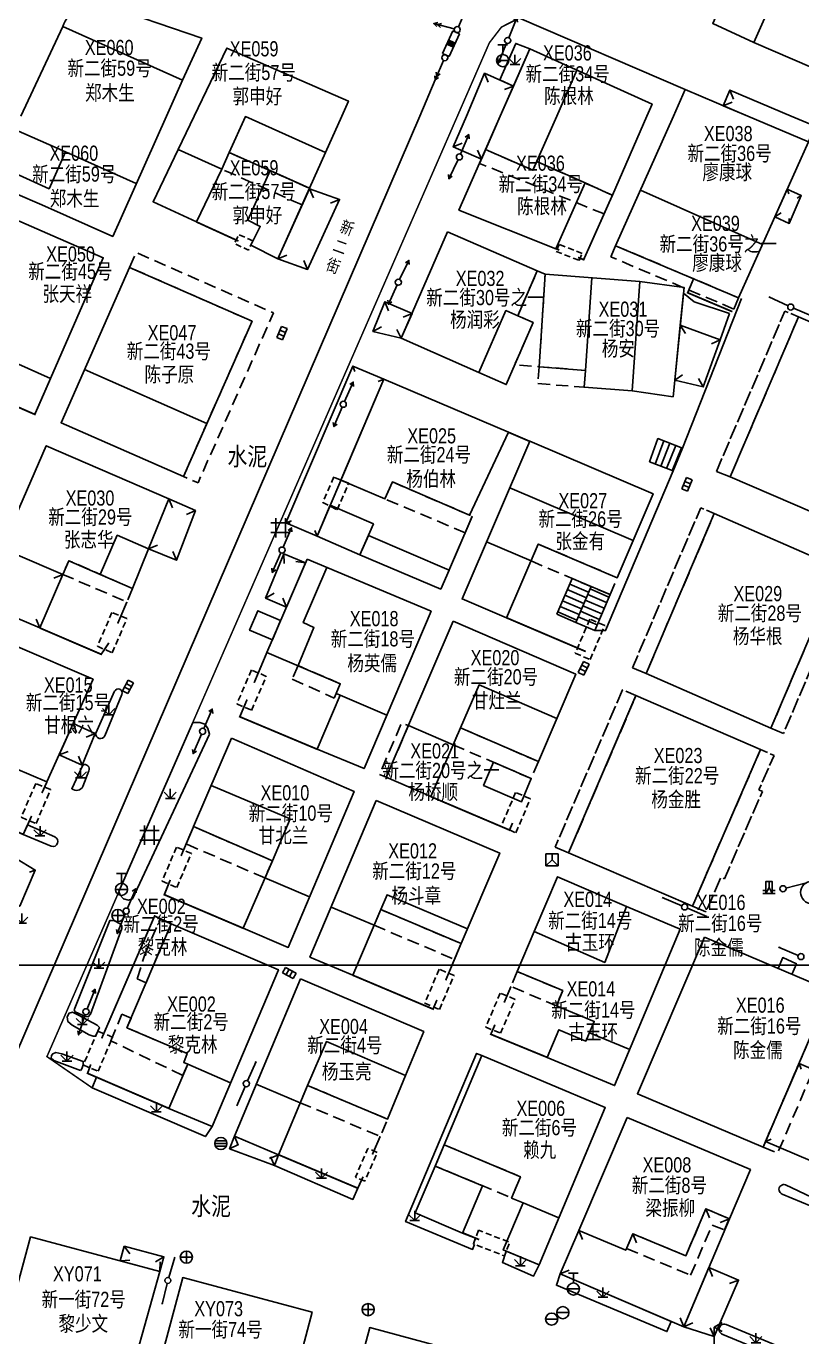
# Model space of a CAD drawing. Extents: x 396500 to 398250, y 1005980 to 1008200.
# Drawn here: x 397000.9 to 397064.8, y 1006299.3 to 1006407.4 of the extents above; entities that cross this region are included whole.
import ezdxf
from ezdxf.enums import TextEntityAlignment as Align

# ---------------------------------------------------------------- set-up
doc = ezdxf.new("R2010")
doc.units = 0
doc.header["$LTSCALE"] = 0.5
for name, pattern in [('X32', [1.5, 1, -0.5]), ('X39', [3, 2.5, -0.5]), ('X5', [3, 2, -1])]:
    doc.linetypes.add(name, pattern=pattern)
doc.layers.get('0').update_dxf_attribs({"linetype": 'CONTINUOUS'})
doc.layers.add('ASSIST', color=7, linetype='CONTINUOUS', plot=False)
for name, color, linetype in [('DLSS', 4, 'CONTINUOUS'), ('DMTZ', 3, 'CONTINUOUS'), ('GXYZ', 2, 'CONTINUOUS'), ('JMD', 6, 'CONTINUOUS'), ('SXSS', 5, 'CONTINUOUS'), ('ZBTZ', 3, 'CONTINUOUS'), ('权属人', 160, 'CONTINUOUS'), ('编号', 90, 'CONTINUOUS'), ('门牌号', 1, 'CONTINUOUS')]:
    doc.layers.add(name, color=color, linetype=linetype)
doc.layers.add('绘图层', color=6, linetype='CONTINUOUS', lineweight=5)
doc.styles.add('细等线体', font='长等线体_0.TTF', dxfattribs={"width": 0.8})
doc.linetypes.add('10422', pattern='A,2,[150,AAA.SHX,S=1,R=0,X=0,Y=1],2,[177,AAA.SHX,S=1,R=0,X=0,Y=0.8],1e-09', length=4)
doc.linetypes.add('1161', pattern='A,0,[149,AAA.SHX,S=0.15,R=0,X=0,Y=0],-1.6', length=1.6)
doc.linetypes.add('443', pattern='A,5,[169,AAA.SHX,S=0.83,R=0,X=0,Y=0],5', length=10)

# ---------------------------------------------------------------- blocks, each defined once
blk = doc.blocks.new('gc043')
for p, q in [((-1, 0), (1, 0)), ((0, -1), (0, 1))]:
    blk.add_line(p, q)
blk.add_circle((0, 0), 1)
blk = doc.blocks.new('gc042')
blk.add_line((-1, 0), (1, 0))
blk.add_circle((0, 0), 1)
blk = doc.blocks.new('gc041')
for p, q in [((-1, 0.5), (1, 0.5)), ((-1, -0.5), (-1, 0.5)), ((-0.33, 0.5), (-0.33, -0.5)), ((0.33, 0.5), (0.33, -0.5)), ((1, 0.5), (1, -0.5)), ((1, -0.5), (-1, -0.5))]:
    blk.add_line(p, q)
blk = doc.blocks.new('gc053')
for p, q in [((-1, 0), (1, 0)), ((-0.9, 0.43), (0.9, 0.43)), ((-0.88, -0.47), (0.88, -0.47))]:
    blk.add_line(p, q)
blk.add_circle((0, 0), 1)
blk = doc.blocks.new('gc049')
for p, q in [((-1, 1), (-1, -1)), ((1, 1), (-1, 1)), ((-1, -1), (0, 0)), ((0, 0), (0, 1)), ((0, 0), (1, -1)), ((1, -1), (1, 1)), ((-1, -1), (1, -1))]:
    blk.add_line(p, q)
blk = doc.blocks.new('gc133')
for p, q in [((-0.8, 2.6), (0.8, 2.6)), ((0, 1), (0, 2.6)), ((-1, 0), (1, 0))]:
    blk.add_line(p, q)
blk.add_circle((0, 0), 1)
blk = doc.blocks.new('gc013b')
at = {"linetype": 'Continuous'}
blk.add_line((0.5, 0), (4, 0), dxfattribs=at)
at = {"linetype": 'Continuous', "flags": 128}
blk.add_lwpolyline([(3.39, 0.35), (4, 0), (3.39, -0.35)], dxfattribs=at)
blk = doc.blocks.new('gc170')
at = {"linetype": 'Continuous'}
blk.add_circle((0, 0), 0.5, dxfattribs=at)
blk = doc.blocks.new('gc013c')
at = {"linetype": 'Continuous'}
blk.add_line((0.5, 0), (4, 0), dxfattribs=at)
at = {"linetype": 'Continuous', "const_width": 0.15, "flags": 128}
blk.add_lwpolyline([(3.775, 0, 1), (3.925, 0, 1)], format="xyb", close=True, dxfattribs=at)
blk = doc.blocks.new('gc146')
for points in [[(1.6, 0.82), (-1.6, 0.82)], [(-0.8, -1.58), (-0.8, 1.62)], [(0.8, 1.62), (0.8, -1.58)], [(-1.6, -0.78), (1.6, -0.78)]]:
    blk.add_lwpolyline(points)
blk = doc.blocks.new('gc052')
for p, q in [((0, 3), (1.3, 3.75)), ((0, 3), (1.3, 2.25)), ((0, 0), (0, 3)), ((1, 0), (0, 0))]:
    blk.add_line(p, q)
blk = doc.blocks.new('gc124')
for p, q in [((-1, 1), (0, 0)), ((-0.8, 0), (0.8, 0)), ((0, 0), (0, 1.6)), ((0, 0), (1, 1))]:
    blk.add_line(p, q)
blk = doc.blocks.new('gc315')
for p, q in [((-0.5, 0.5), (-1, 0.5)), ((-1, 0), (1, 0)), ((0.5, 0.5), (1, 0.5)), ((0.5, 0), (0.5, 0.5))]:
    blk.add_line(p, q)
at = {"linetype": 'Continuous'}
for p, q in [((0, 1), (-0.5, 0)), ((0, 2), (0, 1)), ((0, 1), (0.5, 0))]:
    blk.add_line(p, q, dxfattribs=at)
blk.add_lwpolyline([(-0.5, 0), (0.5, 0), (0.5, 2), (-0.5, 2)], close=True)
blk = doc.blocks.new('gc013a')
at = {"linetype": 'Continuous'}
blk.add_line((0.5, 0), (4, 0), dxfattribs=at)
at = {"linetype": 'Continuous', "flags": 128}
for points in [[(2.77, 0.35), (3.38, 0), (2.77, -0.35)], [(3.39, 0.35), (4, 0), (3.39, -0.35)]]:
    blk.add_lwpolyline(points, dxfattribs=at)

msp = doc.modelspace()

# ---------------------------------------------------------------- linework, layer by layer
at = {"layer": 'ASSIST', "linetype": 'Continuous', "flags": 128}
for points in [[(397054.18, 1006370.74), (397052.25, 1006371.5), (397052.94, 1006373.4), (397054.95, 1006372.63)], [(397044.61, 1006358.92), (397045.87, 1006361.87), (397047.43, 1006361.2), (397046.17, 1006358.25)], [(397048.99, 1006360.54), (397047.73, 1006357.58), (397046.17, 1006358.25), (397047.43, 1006361.2)]]:
    msp.add_lwpolyline(points, close=True, dxfattribs=at)
at = {"layer": 'DLSS', "linetype": 'Continuous', "const_width": 0.125, "flags": 128}
for points in [[(397036.42, 1006400), (397039.05, 1006406.04), (397040.05, 1006407.34), (397041.52, 1006408.08)], [(397006.32, 1006319.88), (397002.6, 1006322.45), (397036.42, 1006400)]]:
    msp.add_lwpolyline(points, dxfattribs=at)
at = {"layer": 'DMTZ', "linetype": '10422', "flags": 128}
for points in [[(397055.18, 1006402.18), (397041.52, 1006408.08)], [(397054.95, 1006372.63), (397059.82, 1006384.97)], [(397047.73, 1006357.58), (397048.63, 1006357.57), (397054.18, 1006370.74)], [(397062.83, 1006329.71), (397063.22, 1006330.62), (397064.34, 1006330.11), (397063.97, 1006329.22)]]:
    msp.add_lwpolyline(points, dxfattribs=at)
at = {"layer": 'GXYZ', "linetype": 'Continuous'}
for p, q in [((397036.03, 1006407.02), (397035.2, 1006405.16)), ((397035.75, 1006404.92), (397036.58, 1006406.78)), ((397036.58, 1006406.78), (397036.03, 1006407.02)), ((397035.2, 1006405.16), (397035.75, 1006404.92))]:
    msp.add_line(p, q, dxfattribs=at)
at = {"layer": 'GXYZ', "linetype": 'Continuous', "const_width": 0.6, "flags": 128}
msp.add_lwpolyline([(397035.99, 1006406.2), (397035.79, 1006405.74)], dxfattribs=at)
at = {"layer": 'GXYZ', "linetype": 'Continuous', "flags": 128}
for points in [[(397033.31, 1006400), (397034.59, 1006402.98)], [(397000, 1006322.57), (397033.31, 1006400)]]:
    msp.add_lwpolyline(points, dxfattribs=at)
at = {"layer": 'JMD', "linetype": 'Continuous'}
for p, q in [((397038.66, 1006403.53), (397038.95, 1006402.79)), ((397041.04, 1006402.47), (397040.29, 1006402.19)), ((397058.31, 1006400.85), (397059.06, 1006401.15)), ((397058.86, 1006402.14), (397059.16, 1006401.4)), ((397036.07, 1006397.45), (397036.81, 1006397.75)), ((397038.39, 1006396.44), (397038.08, 1006397.2)), ((397024.23, 1006394), (397024.57, 1006393.25)), ((397051.5, 1006393.9), (397061.55, 1006389.4)), ((397063.59, 1006393.96), (397063.73, 1006393.59)), ((397026.71, 1006393.12), (397025.97, 1006392.81)), ((397064.75, 1006393.44), (397064.41, 1006393.23)), ((397062.57, 1006391.68), (397063.1, 1006392.02)), ((397063.76, 1006391.15), (397063.76, 1006391.55)), ((397021.63, 1006388.22), (397022.37, 1006388.53)), ((397024.08, 1006387.35), (397023.77, 1006388.09)), ((397030.43, 1006384.69), (397030.73, 1006383.95)), ((397032.68, 1006383.71), (397031.94, 1006383.42)), ((397054.78, 1006382.75), (397055.2, 1006382.08)), ((397029.45, 1006382.24), (397030.16, 1006382.61)), ((397031.79, 1006381.68), (397031.44, 1006382.39)), ((397058.07, 1006381.56), (397057.34, 1006381.22)), ((397027.79, 1006379.39), (397027.98, 1006378.93)), ((397054.32, 1006378.21), (397054.97, 1006378.67)), ((397030.36, 1006378.3), (397029.89, 1006378.11)), ((397056.67, 1006377.66), (397056.28, 1006378.36)), ((397052.25, 1006371.5), (397052.94, 1006373.4)), ((397052.72, 1006371.31), (397053.42, 1006373.22)), ((397053.18, 1006371.13), (397053.91, 1006373.03)), ((397053.65, 1006370.95), (397054.4, 1006372.84)), ((397054.11, 1006370.76), (397054.88, 1006372.65)), ((397012.63, 1006368.43), (397012.94, 1006367.69)), ((397014.83, 1006367.47), (397014.09, 1006367.16)), ((397022.28, 1006366.45), (397022.74, 1006366.63)), ((397024.85, 1006365.35), (397024.66, 1006365.82)), ((397010.97, 1006364.32), (397011.7, 1006364.63)), ((397013.28, 1006363.38), (397012.96, 1006364.11)), ((397022.13, 1006363.91), (397022.14, 1006363.11)), ((397023.89, 1006363.15), (397023.1, 1006363.27)), ((397003.91, 1006362.2), (397003.17, 1006361.91)), ((397045.67, 1006361.41), (397047.23, 1006360.74)), ((397045.87, 1006361.87), (397047.43, 1006361.2)), ((397020.62, 1006360.25), (397021.31, 1006360.66)), ((397022.33, 1006359.52), (397022.03, 1006360.26)), ((397045.28, 1006360.49), (397046.84, 1006359.82)), ((397045.47, 1006360.95), (397047.04, 1006360.28)), ((397048.51, 1006359.42), (397046.95, 1006360.09)), ((397048.71, 1006359.88), (397047.15, 1006360.55)), ((397048.9, 1006360.34), (397047.35, 1006361.01)), ((397044.69, 1006359.11), (397046.25, 1006358.44)), ((397044.88, 1006359.57), (397046.45, 1006358.9)), ((397045.08, 1006360.03), (397046.64, 1006359.36)), ((397048.12, 1006358.5), (397046.56, 1006359.17)), ((397048.32, 1006358.96), (397046.76, 1006359.63)), ((397002.02, 1006357.79), (397001.72, 1006358.53)), ((397047.73, 1006357.58), (397046.17, 1006358.25)), ((397047.93, 1006358.04), (397046.37, 1006358.71)), ((397004.76, 1006349.91), (397005.04, 1006349.16)), ((397006.57, 1006349.1), (397005.82, 1006348.8)), ((397003.6, 1006347.32), (397004.34, 1006347.61)), ((397005.49, 1006346.47), (397005.2, 1006347.21)), ((397001.64, 1006337.83), (397001.16, 1006337.67)), ((397064.56, 1006321.89), (397064.74, 1006321.42)), ((397018.04, 1006315.9), (397018.35, 1006315.16)), ((397017.65, 1006314.86), (397018.38, 1006315.19)), ((397061.8, 1006315.45), (397062.27, 1006315.64)), ((397021.68, 1006314.36), (397020.94, 1006314.04)), ((397021.34, 1006313.47), (397021.01, 1006314.2)), ((397056.89, 1006309.9), (397057.19, 1006309.15)), ((397058.82, 1006309.08), (397058.07, 1006308.78)), ((397046.42, 1006308.11), (397046.72, 1006307.37)), ((397050.88, 1006307.84), (397051.18, 1006307.1)), ((397008.95, 1006306.83), (397009.43, 1006306.19)), ((397008.62, 1006305.61), (397009.42, 1006305.67)), ((397012.24, 1006305.94), (397011.54, 1006305.54)), ((397011.91, 1006304.72), (397011.94, 1006305.52)), ((397057.13, 1006305.06), (397057.43, 1006304.32)), ((397044.89, 1006304.55), (397045.63, 1006304.84)), ((397059.58, 1006304.03), (397058.84, 1006303.73)), ((397055.07, 1006300.17), (397054.77, 1006300.91)), ((397055.07, 1006300.17), (397055.8, 1006300.5)), ((397057.58, 1006299.36), (397057.25, 1006300.09))]:
    msp.add_line(p, q, dxfattribs=at)
at = {"layer": 'JMD', "linetype": 'Continuous', "flags": 128}
for points in [[(397066.23, 1006427.22), (397057.45, 1006407.63), (397060.85, 1006406.07), (397063.35, 1006411.72), (397070.2, 1006408.72), (397073.26, 1006415.98), (397067.62, 1006418.44), (397068.7, 1006420.88), (397074.29, 1006418.42), (397077.31, 1006425.59)], [(397065.62, 1006403.99), (397068.77, 1006405.33), (397070.2, 1006408.72), (397063.35, 1006411.72), (397060.85, 1006406.07)], [(397014.92, 1006391.27), (397011.34, 1006392.93), (397013.41, 1006397.24), (397017, 1006395.63)], [(397021.63, 1006388.22), (397019.39, 1006389.35), (397020.17, 1006390.9), (397019.15, 1006391.42), (397020.98, 1006395.5), (397024.24, 1006394.04)], [(397021.63, 1006388.22), (397024.08, 1006387.35), (397026.71, 1006393.12), (397024.23, 1006394)], [(397063.59, 1006393.96), (397062.57, 1006391.68), (397063.76, 1006391.15), (397064.75, 1006393.44)], [(397035.61, 1006390.44), (397031.79, 1006381.68), (397038.18, 1006378.86), (397040.44, 1006377.86), (397042.65, 1006382.98), (397041.39, 1006383.54), (397043, 1006387.23)], [(397013.85, 1006370.27), (397003.76, 1006374.71), (397009.41, 1006387.52), (397019.5, 1006383.08)], [(397043.65, 1006386.97), (397043.16, 1006379.33), (397046.96, 1006379.03), (397046.85, 1006377.64), (397050.82, 1006377.33), (397051.44, 1006386.37)], [(397051.44, 1006386.37), (397050.82, 1006377.33), (397054.18, 1006376.85), (397055.09, 1006385.87)], [(397058.84, 1006383.71), (397058.07, 1006381.56), (397054.78, 1006382.75), (397055.05, 1006385.39), (397055.93, 1006384.69)], [(397031.79, 1006381.68), (397029.45, 1006382.24), (397030.43, 1006384.69), (397032.68, 1006383.71)], [(397054.78, 1006382.75), (397054.32, 1006378.21), (397056.67, 1006377.66), (397058.07, 1006381.56)], [(397069.21, 1006365.8), (397058.88, 1006370.24), (397064.52, 1006383.44), (397074.85, 1006379)], [(397024.85, 1006365.35), (397030.36, 1006378.3), (397027.79, 1006379.39), (397022.28, 1006366.45)], [(397040.62, 1006373.93), (397030.36, 1006378.3), (397026.82, 1006369.99), (397030.45, 1006368.43), (397031.06, 1006369.83), (397037.42, 1006367.1)], [(397042.37, 1006373.18), (397036.8, 1006360.19), (397040.47, 1006358.63), (397043.08, 1006364.71), (397049.58, 1006361.93), (397052.54, 1006368.86)], [(397025.94, 1006367.91), (397024.85, 1006365.35), (397028.39, 1006363.81), (397029.5, 1006366.37)], [(397062.24, 1006349.52), (397051.96, 1006354.03), (397057.58, 1006367.22), (397067.86, 1006362.71)], [(397035.73, 1006362.56), (397035.05, 1006361), (397028.39, 1006363.81), (397029.09, 1006365.42)], [(397022.13, 1006363.91), (397020.62, 1006360.25), (397022.33, 1006359.52), (397023.89, 1006363.15)], [(397024.03, 1006363.47), (397020.72, 1006355.77), (397026.77, 1006353.19), (397026.43, 1006352.39), (397026.77, 1006352.25), (397024.87, 1006347.79), (397028.73, 1006346.2), (397034.25, 1006359.17)], [(397021.17, 1006356.81), (397019.29, 1006357.6), (397019.97, 1006359.21), (397021.85, 1006358.4)], [(397036.07, 1006358.34), (397030.55, 1006345.48), (397034.22, 1006343.89), (397036.67, 1006349.56), (397043.1, 1006346.77), (397046.17, 1006353.97)], [(397051.13, 1006352.22), (397045.57, 1006339.24), (397055.78, 1006334.86), (397061.4, 1006347.76)], [(397017.81, 1006348.7), (397014.68, 1006341.41), (397021.17, 1006338.6), (397018.78, 1006333.03), (397022.48, 1006331.45), (397027.91, 1006344.31)], [(397039.4, 1006346.72), (397038.58, 1006344.81), (397041.7, 1006343.46), (397042.49, 1006345.38)], [(397029.73, 1006343.56), (397024.26, 1006330.66), (397027.8, 1006329.16), (397030.1, 1006334.58), (397036.72, 1006331.77), (397039.9, 1006339.23)], [(397050.35, 1006334.84), (397044.66, 1006337.28), (397042.74, 1006332.77), (397041.34, 1006329.47), (397045.1, 1006327.9), (397044.57, 1006326.65), (397047.69, 1006325.35), (397047.01, 1006323.73), (397044.76, 1006324.67), (397043.8, 1006322.39), (397049.37, 1006320.06), (397054.78, 1006332.95)], [(397012.83, 1006333.41), (397009.19, 1006324.83), (397014.16, 1006322.7), (397013.87, 1006321.97), (397014.2, 1006321.83), (397012.65, 1006318.18), (397016.21, 1006316.69), (397021.67, 1006329.61)], [(397056.76, 1006332.29), (397067.12, 1006327.89), (397061.61, 1006314.99), (397051.24, 1006319.39)], [(397023.48, 1006328.86), (397018.04, 1006315.9), (397021.68, 1006314.36), (397024.07, 1006320.07), (397030.66, 1006317.3), (397032.15, 1006320.9), (397033.64, 1006324.52)], [(397038.43, 1006322.53), (397035.33, 1006315.18), (397041.61, 1006312.54), (397040.88, 1006310.79), (397041.83, 1006310.39), (397040.19, 1006306.51), (397043.14, 1006305.28), (397048.6, 1006318.25)], [(397065.48, 1006313.88), (397061.8, 1006315.45), (397064.56, 1006321.89), (397068.23, 1006320.31)], [(397050.4, 1006317.44), (397046.42, 1006308.11), (397050.28, 1006306.48), (397050.88, 1006307.84), (397055.24, 1006306.03), (397056.89, 1006309.9), (397058.82, 1006309.08), (397060.56, 1006313.14)], [(397018.04, 1006315.9), (397017.65, 1006314.86), (397021.34, 1006313.47), (397021.68, 1006314.36)], [(397034.59, 1006313.43), (397032.93, 1006309.57), (397036.84, 1006307.89), (397038.48, 1006311.8)], [(397008.95, 1006306.83), (397008.62, 1006305.61), (397011.91, 1006304.72), (397012.24, 1006305.94)], [(397011.37, 1006295.23), (397015.63, 1006294.06), (397016, 1006295.43), (397019.98, 1006294.36), (397022.4, 1006293.71), (397023.67, 1006298.47), (397024.45, 1006301.39), (397013.79, 1006304.23)], [(397028.02, 1006295.73), (397026.75, 1006291.03), (397028.84, 1006290.47), (397029.17, 1006291.69), (397037.74, 1006289.39), (397039.86, 1006297.23), (397029.2, 1006300.11)]]:
    msp.add_lwpolyline(points, close=True, dxfattribs=at)
at = {"layer": 'JMD', "linetype": 'Continuous'}
msp.add_lwpolyline([(397003.9, 1006407.37), (397013.76, 1006402.95), (397015.35, 1006406.43), (397006.98, 1006409.27, 0.346625)], format="xyb", close=True, dxfattribs=at)
at = {"layer": 'JMD', "linetype": 'Continuous', "flags": 128}
for points in [[(397012.45, 1006400), (397013.76, 1006402.95), (397003.9, 1006407.37), (397000.44, 1006400)], [(397026.89, 1006400), (397027.44, 1006401.24), (397017.41, 1006405.61), (397014.73, 1006400)], [(397052.02, 1006400), (397052.45, 1006400.99), (397042.38, 1006405.53), (397039.95, 1006400)], [(397037.16, 1006400), (397038.66, 1006403.53), (397041.04, 1006402.47), (397039.95, 1006400)], [(397046.26, 1006403.78), (397044.6, 1006400)], [(397060.33, 1006400), (397055.18, 1006402.18), (397054.21, 1006400)], [(397063.92, 1006400), (397058.86, 1006402.14), (397058.31, 1006400.85), (397060.33, 1006400)], [(397000, 1006393.61), (397002.18, 1006392.67), (397008.02, 1006390.07), (397012.45, 1006400)], [(397014.73, 1006400), (397013.41, 1006397.24), (397017, 1006395.63), (397017.62, 1006397), (397024.24, 1006394.04), (397025.56, 1006397), (397026.89, 1006400)], [(397017.62, 1006397), (397018.95, 1006399.96), (397025.56, 1006397)], [(397039.95, 1006400), (397038.39, 1006396.44), (397036.07, 1006397.45), (397037.16, 1006400)], [(397039.95, 1006400), (397036.54, 1006392.24), (397044.53, 1006389.06), (397046.94, 1006394.48), (397048.98, 1006393.57), (397049.19, 1006393.48), (397052.02, 1006400)], [(397044.6, 1006400), (397042.64, 1006395.53), (397038.74, 1006397.24)], [(397054.21, 1006400), (397049.45, 1006389.31), (397059.58, 1006385.01), (397065.35, 1006397.87), (397060.33, 1006400)], [(397060.33, 1006400), (397065.35, 1006397.87), (397065.89, 1006399.16), (397063.92, 1006400)], [(397000, 1006398.87), (397004.12, 1006397.04), (397002.78, 1006394.01), (397000, 1006395.25)], [(397004.12, 1006397.04), (397009.96, 1006394.45)], [(397042.95, 1006396.24), (397046.94, 1006394.48)], [(397000, 1006379.65), (397002.9, 1006378.37), (397007.24, 1006388.31), (397000, 1006391.47)], [(397047.48, 1006386.67), (397046.96, 1006379.03)], [(397041.39, 1006383.54), (397040.41, 1006383.96), (397038.18, 1006378.86)], [(397015.78, 1006374.66), (397005.7, 1006379.11)], [(397052.94, 1006373.4), (397054.95, 1006372.63)], [(397000, 1006363.88), (397003.91, 1006362.2), (397004.41, 1006363.34), (397006.98, 1006362.21), (397009.64, 1006361.05), (397010.97, 1006364.32), (397012.63, 1006368.43), (397002.54, 1006372.82), (397000, 1006366.99)], [(397054.18, 1006370.74), (397052.25, 1006371.5)], [(397050.89, 1006364.99), (397040.73, 1006369.35)], [(397010.97, 1006364.32), (397008.39, 1006365.44), (397006.98, 1006362.21)], [(397038.81, 1006364.89), (397042.48, 1006363.32)], [(397025.66, 1006362.79), (397023.71, 1006358.24), (397024.6, 1006357.83), (397023.29, 1006354.69)], [(397044.61, 1006358.92), (397045.87, 1006361.87)], [(397047.43, 1006361.2), (397046.17, 1006358.25)], [(397048.99, 1006360.54), (397047.73, 1006357.58)], [(397000, 1006346.2), (397002.6, 1006345.1), (397006.4, 1006353.57), (397000, 1006356.32)], [(397036.67, 1006349.56), (397038.2, 1006353.1), (397044.61, 1006350.33)], [(397030.61, 1006350.61), (397026.77, 1006352.25)], [(397036.06, 1006348.16), (397032.38, 1006349.74)], [(397021.17, 1006338.6), (397022.63, 1006342.05), (397016.13, 1006344.79)], [(397000, 1006335.02), (397000.36, 1006334.85), (397001.64, 1006337.83), (397000, 1006338.81)], [(397024.24, 1006335.62), (397020.55, 1006337.18)], [(397030.1, 1006334.58), (397030.62, 1006335.79), (397037.24, 1006332.98)], [(397029.55, 1006333.28), (397026.01, 1006334.78)], [(397050.35, 1006334.84), (397048.55, 1006330.22), (397042.74, 1006332.77)], [(397050.62, 1006323.03), (397047.3, 1006324.42)], [(397032.15, 1006320.9), (397025.62, 1006323.69), (397024.07, 1006320.07)], [(397017.73, 1006320.29), (397014.2, 1006321.83)], [(397023.47, 1006318.64), (397019.83, 1006320.17)], [(397044.77, 1006309.15), (397041.83, 1006310.39)], [(397000, 1006298.35), (397009.38, 1006295.72), (397011.91, 1006304.72), (397001.25, 1006307.59), (397000, 1006303.01)]]:
    msp.add_lwpolyline(points, dxfattribs=at)
at = {"layer": 'JMD', "linetype": 'X5'}
for points in [[(397017.62, 1006397), (397024.24, 1006394.04), (397023.63, 1006392.67), (397017, 1006395.63)], [(397049.19, 1006393.48), (397048.51, 1006391.93), (397038.24, 1006396.1), (397038.74, 1006397.24), (397042.64, 1006395.53), (397042.95, 1006396.24)], [(397059.58, 1006385.01), (397059.19, 1006384.09), (397049.06, 1006388.39), (397049.45, 1006389.31)], [(397043.16, 1006379.33), (397043.05, 1006377.94), (397046.85, 1006377.64), (397046.96, 1006379.03)], [(397031.06, 1006369.83), (397037.64, 1006367), (397037.06, 1006365.64), (397030.45, 1006368.43)], [(397042.48, 1006363.32), (397048.99, 1006360.54), (397049.58, 1006361.93), (397043.08, 1006364.71)], [(397023.29, 1006354.69), (397022.81, 1006353.57), (397026.27, 1006352.01), (397026.43, 1006352.39), (397026.77, 1006353.19)], [(397036.67, 1006349.56), (397043.1, 1006346.77), (397042.49, 1006345.38), (397036.06, 1006348.16)], [(397020.55, 1006337.18), (397014.06, 1006339.99), (397014.68, 1006341.41), (397021.17, 1006338.6)], [(397029.55, 1006333.28), (397036.17, 1006330.47), (397036.72, 1006331.77), (397030.1, 1006334.58)], [(397010.77, 1006328.54), (397010.04, 1006328.85), (397010.64, 1006330.79), (397011.91, 1006333.79), (397012.83, 1006333.41)], [(397008.77, 1006325.96), (397009.53, 1006325.63), (397009.19, 1006324.83), (397014.16, 1006322.7), (397013.87, 1006321.97), (397014.2, 1006321.83), (397013.8, 1006320.89), (397007.86, 1006323.75)], [(397050.35, 1006306.63), (397055.63, 1006304.43), (397057.4, 1006308.56), (397058.42, 1006308.16), (397058.82, 1006309.08), (397056.89, 1006309.9), (397055.24, 1006306.03), (397050.88, 1006307.84)]]:
    msp.add_lwpolyline(points, close=True, dxfattribs=at)
at = {"layer": 'JMD', "color": 6, "linetype": '443', "const_width": 0.15, "flags": 128}
for points in [[(397046.35, 1006388.34), (397046.82, 1006388.16), (397049.19, 1006393.48)], [(397014.92, 1006391.27), (397018.38, 1006389.69)], [(397044.53, 1006389.06), (397044.81, 1006388.95)], [(397055.87, 1006386.58), (397055.39, 1006385.43), (397059.07, 1006383.87)], [(397042.37, 1006373.18), (397040.62, 1006373.93)], [(397035.73, 1006362.56), (397037.64, 1006367)], [(397008.43, 1006358.16), (397009.19, 1006359.94)], [(397040.47, 1006358.63), (397046.99, 1006355.85)], [(397002.02, 1006357.79), (397007.07, 1006355.62), (397007.7, 1006356.56)], [(397020.72, 1006355.77), (397019.67, 1006353.27)], [(397019.09, 1006351.89), (397018.49, 1006350.47), (397024.87, 1006347.79)], [(397002.19, 1006344.19), (397002.6, 1006345.1)], [(397034.22, 1006343.89), (397040.71, 1006341.13), (397040.96, 1006341.71)], [(397014.68, 1006341.41), (397013.65, 1006339)], [(397012.76, 1006337.02), (397012.27, 1006335.8), (397018.78, 1006333.03)], [(397012.83, 1006333.41), (397011.47, 1006334.04), (397007.11, 1006323.95)], [(397035.45, 1006328.74), (397036.72, 1006331.77)], [(397027.8, 1006329.16), (397034.41, 1006326.37), (397034.73, 1006327.12)], [(397040.83, 1006328.23), (397040.27, 1006326.91)], [(397039.51, 1006325.08), (397039.17, 1006324.29), (397043.8, 1006322.39)], [(397006.21, 1006321.81), (397005.95, 1006321.07), (397012.65, 1006318.18)], [(397029.41, 1006314.38), (397030.06, 1006315.88)], [(397021.68, 1006314.36), (397028.21, 1006311.6), (397028.65, 1006312.55)], [(397036.85, 1006307.92), (397038.21, 1006307.36)]]:
    msp.add_lwpolyline(points, dxfattribs=at)
at = {"layer": 'JMD', "linetype": 'X32', "flags": 128}
for points in [[(397019.56, 1006389.71), (397019.21, 1006388.95), (397018.05, 1006389.48), (397018.4, 1006390.24)], [(397028.78, 1006312.17), (397028.01, 1006312.5), (397029.04, 1006314.88), (397029.81, 1006314.55)], [(397038.16, 1006308.13), (397037.73, 1006307.01), (397040.29, 1006306.02), (397040.72, 1006307.14)]]:
    msp.add_lwpolyline(points, close=True, dxfattribs=at)
at = {"layer": 'JMD', "linetype": 'X32'}
for points in [[(397044.55, 1006388.84), (397046.46, 1006388.09), (397046.7, 1006388.68), (397044.79, 1006389.42)], [(397025.33, 1006368.14), (397026.52, 1006367.53), (397027.45, 1006369.72), (397026.23, 1006370.24)], [(397006.76, 1006356.28), (397007.98, 1006355.75), (397009.18, 1006358.56), (397007.96, 1006359.08)], [(397046.13, 1006355.72), (397047.35, 1006355.19), (397048.55, 1006357.99), (397047.33, 1006358.52)], [(397018.25, 1006351.53), (397019.46, 1006351), (397020.67, 1006353.8), (397019.45, 1006354.33)], [(397000.48, 1006342.18), (397001.7, 1006341.66), (397002.9, 1006344.46), (397001.68, 1006344.98)], [(397040.01, 1006341.43), (397041.23, 1006340.91), (397042.43, 1006343.71), (397041.21, 1006344.23)], [(397012.08, 1006336.92), (397013.29, 1006336.4), (397014.5, 1006339.2), (397013.28, 1006339.72)], [(397033.72, 1006326.85), (397034.93, 1006326.33), (397036.14, 1006329.13), (397034.92, 1006329.65)], [(397038.75, 1006324.89), (397039.97, 1006324.37), (397041.17, 1006327.17), (397039.95, 1006327.69)], [(397005.59, 1006321.76), (397006.81, 1006321.24), (397008.01, 1006324.04), (397006.79, 1006324.56)]]:
    msp.add_lwpolyline(points, close=True, dxfattribs=at)
at = {"layer": 'JMD', "linetype": 'X5', "flags": 128}
for points in [[(397009.41, 1006387.52), (397009.95, 1006388.75), (397021.26, 1006383.77), (397015.05, 1006369.77), (397013.85, 1006370.27), (397019.5, 1006383.08)], [(397043, 1006387.23), (397043.65, 1006386.97), (397043.16, 1006379.33), (397041.14, 1006379.49), (397042.65, 1006382.98), (397041.39, 1006383.54)], [(397009.64, 1006361.05), (397009.19, 1006359.94), (397003.91, 1006362.2), (397004.41, 1006363.34)], [(397030, 1006345.72), (397030.55, 1006345.48), (397032.38, 1006349.74), (397031.83, 1006349.98)], [(397041.34, 1006329.47), (397040.83, 1006328.23), (397044.57, 1006326.65), (397045.1, 1006327.9)], [(397061.61, 1006314.99), (397062.8, 1006314.48), (397068.31, 1006327.38), (397067.12, 1006327.89)], [(397024.07, 1006320.07), (397023.47, 1006318.64), (397030.06, 1006315.88), (397030.66, 1006317.3)], [(397035.33, 1006315.18), (397041.61, 1006312.54), (397040.88, 1006310.79), (397034.59, 1006313.43)]]:
    msp.add_lwpolyline(points, close=True, dxfattribs=at)
at = {"layer": 'JMD', "linetype": 'X39', "flags": 128}
for points, elevation in [([(397057.76, 1006370.7), (397058.88, 1006370.24), (397064.52, 1006383.44), (397063.4, 1006383.92)], 19.4), ([(397050.84, 1006354.5), (397051.96, 1006354.03), (397057.58, 1006367.22), (397056.46, 1006367.7)], 18.83), ([(397044.46, 1006339.72), (397045.57, 1006339.24), (397051.13, 1006352.22), (397050.02, 1006352.7)], 17.36)]:
    msp.add_lwpolyline(points, close=True, dxfattribs=dict(at, elevation=elevation))
at = {"layer": 'JMD', "color": 6, "linetype": '443', "flags": 128}
for points in [[(397000, 1006376.1, 0.15, 0.15, 0), (397001.6, 1006375.4, 0.15, 0.15, 0), (397002.9, 1006378.37, 0, 0, 0)], [(397000, 1006341.05, 0.15, 0.15, 0), (397000.65, 1006340.77, 0.15, 0.15, 0), (397001.34, 1006342.29, 0, 0, 0)]]:
    msp.add_lwpolyline(points, format="xyseb", dxfattribs=at)
at = {"layer": 'JMD', "linetype": 'Continuous'}
for points in [[(397012.63, 1006368.43), (397014.83, 1006367.47), (397013.28, 1006363.38), (397010.97, 1006364.32)], [(397005.49, 1006346.47), (397006.57, 1006349.1), (397004.76, 1006349.91), (397003.6, 1006347.32)], [(397046.42, 1006308.11), (397044.89, 1006304.55), (397055.07, 1006300.17), (397058.82, 1006309.08), (397056.89, 1006309.9), (397055.24, 1006306.03), (397050.88, 1006307.84), (397050.28, 1006306.48)], [(397055.07, 1006300.17), (397057.58, 1006299.36), (397059.58, 1006304.03), (397057.13, 1006305.06)]]:
    msp.add_lwpolyline(points, close=True, dxfattribs=at)
msp.add_lwpolyline([(397000, 1006358.66), (397002.02, 1006357.79), (397003.91, 1006362.2), (397000, 1006363.88)], dxfattribs=at)
at = {"layer": 'JMD', "linetype": 'X39', "flags": 128}
for points in [[(397062.24, 1006349.52), (397063.28, 1006349.09), (397068.89, 1006362.27), (397067.86, 1006362.71)], [(397055.78, 1006334.86), (397056.89, 1006334.38), (397058.13, 1006337.23), (397058.42, 1006337.11), (397061.54, 1006344.32), (397061.25, 1006344.44), (397062.5, 1006347.28), (397061.4, 1006347.76)]]:
    msp.add_lwpolyline(points, close=True, dxfattribs=at)
at = {"layer": 'ZBTZ', "linetype": '1161'}
for points in [[(397039.91, 1006402.98), (397041.23, 1006405.99), (397042.38, 1006405.53), (397041.04, 1006402.47)], [(397015.98, 1006349.04), (397015.86, 1006349.51), (397015.61, 1006349.85), (397015.2, 1006350.01), (397014.62, 1006350.01), (397014.42, 1006349.57), (397008.53, 1006336.05), (397008.62, 1006335.75), (397008.9, 1006335.45), (397009.31, 1006335.34), (397009.66, 1006335.47)], [(397004.83, 1006326.3), (397007.78, 1006333.66), (397007.91, 1006333.67), (397008.18, 1006333.65), (397008.62, 1006333.41), (397008.78, 1006333.26), (397008.77, 1006333.01), (397006.2, 1006325.95), (397006.01, 1006325.74), (397005.78, 1006325.76), (397004.92, 1006326.15)], [(397004.68, 1006325.04), (397004.33, 1006325.34), (397004.28, 1006325.73), (397004.43, 1006326.02), (397004.7, 1006326.11), (397005.19, 1006325.88), (397006.74, 1006325.04), (397006.93, 1006324.86), (397006.79, 1006324.56), (397006.61, 1006324.13), (397006.41, 1006324.14), (397006.09, 1006324.25)], [(397005.36, 1006321.3), (397003.16, 1006322.13), (397002.96, 1006322.32), (397002.97, 1006322.55), (397003.08, 1006322.68), (397003.32, 1006322.78), (397003.83, 1006322.69), (397005.59, 1006322.05), (397005.59, 1006321.76), (397005.48, 1006321.45)], [(397037.83, 1006306.97), (397037.67, 1006306.55), (397032.15, 1006308.85), (397037.99, 1006322.72), (397038.43, 1006322.53), (397034.59, 1006313.43), (397032.93, 1006309.57), (397036.84, 1006307.89), (397037.91, 1006307.48), (397037.73, 1006307.01)], [(397016.21, 1006316.69), (397015.65, 1006315.86), (397006.32, 1006319.88), (397006.69, 1006320.75), (397012.65, 1006318.18)], [(397028.21, 1006311.6), (397027.81, 1006310.68), (397021.34, 1006313.47), (397021.68, 1006314.36)], [(397043.14, 1006305.28), (397042.68, 1006304.34), (397040.12, 1006305.48), (397040.44, 1006306.41)], [(397044.89, 1006304.55), (397044.57, 1006303.6), (397053.68, 1006299.78), (397054.04, 1006300.61)]]:
    msp.add_lwpolyline(points, close=True, dxfattribs=at)
for points in [[(397006.62, 1006349.12), (397008.17, 1006352.57, -0.981476), (397008.77, 1006352.31), (397007.36, 1006348.9, -0.859228)], [(397006.06, 1006346), (397005.57, 1006344.73, -0.478255), (397004.65, 1006344.54), (397005.55, 1006346.49, -0.694407)], [(397000.65, 1006340.77), (397002.96, 1006339.79, 0.953801), (397003.25, 1006340.56), (397001.01, 1006341.57)], [(397064.96, 1006335.34, -0.414214), (397064.97, 1006336.64, -0.414214), (397066.27, 1006336.63, -0.414214), (397066.26, 1006335.33, -0.414214)], [(397067.94, 1006309.13), (397063.18, 1006311.12, -1.032014), (397063.45, 1006311.87), (397068.26, 1006309.61), (397068.35, 1006309.5), (397068.35, 1006309.33), (397068.31, 1006309.15), (397068.16, 1006309.07)], [(397058.28, 1006299.55), (397063.71, 1006297.29, 1.088969), (397063.96, 1006298.11), (397058.57, 1006300.36, 1.052386)]]:
    msp.add_lwpolyline(points, format="xyb", close=True, dxfattribs=at)
at = {"layer": '绘图层', "linetype": 'Continuous', "flags": 128}
for points in [[(396900, 1006730), (396900, 1006330), (397300, 1006330), (397300, 1006730)], [(396900, 1006330), (396900, 1005980), (397250, 1005980), (397250, 1006330)]]:
    msp.add_lwpolyline(points, close=True, dxfattribs=at)

# ---------------------------------------------------------------- block references
at = {"layer": 'DLSS', "linetype": 'Continuous', "xscale": 0.5, "yscale": 0.5}
msp.add_blockref('gc052', (397057.58, 1006298.65, 17.41), dxfattribs=at)
at = {"layer": 'GXYZ', "linetype": 'Continuous', "yscale": 0.5}
for name, p, xscale, rotation in [('gc013a', (397036.4, 1006407.13), 0.5, 66.35690196253326), ('gc013a', (397036.4, 1006407.13), 0.5, 165.8124275638987), ('gc013b', (397040.56, 1006406.23), 0.4999999999999999, 68.07270365570626), ('gc013b', (397040.56, 1006406.23), 0.5, 247.4472607207867), ('gc013a', (397035.38, 1006404.81), 0.5, 246.7260969875872), ('gc013b', (397036.58, 1006396.63), 0.5, 67.44726072078662), ('gc013b', (397036.58, 1006396.63), 0.5, 244.0468050237374), ('gc013b', (397031.55, 1006386.3), 0.5, 64.04680502373735), ('gc013b', (397031.55, 1006386.3), 0.5, 245.7117875530188), ('gc013c', (397063.88, 1006384.25), 0.4999999999999999, 154.6630013819101), ('gc013c', (397063.88, 1006384.25), 0.5, 337.0614626797682), ('gc013b', (397027.01, 1006376.24), 0.5, 65.71178755301875), ('gc013b', (397027.01, 1006376.24), 0.5, 247.2799139037118), ('gc013b', (397021.97, 1006364.21), 0.5, 67.27991390371174), ('gc013b', (397021.97, 1006364.21), 0.5, 246.3299570571102), ('gc013b', (397015.42, 1006349.27), 0.5, 66.3299570571102), ('gc013b', (397015.42, 1006349.27), 0.5, 247.0151411131606), ('gc013b', (397009.13, 1006334.45), 0.5, 67.01514111316054), ('gc013c', (397063.24, 1006336.29), 0.4999999999999999, 13.94068158103717), ('gc013c', (397055.13, 1006334.79, 17.8), 0.5, 156.8555931742655), ('gc013b', (397009.13, 1006334.45), 0.5, 248.2064469120971), ('gc013c', (397055.13, 1006334.79, 17.8), 0.5, 336.855593175377), ('gc013c', (397064.72, 1006330.7, 20.03), 0.5, 156.8555931693813), ('gc013b', (397005.82, 1006326.15), 0.5, 68.20644691209708), ('gc013b', (397005.82, 1006326.15), 0.5, 252.3596937694657), ('gc013c', (397019.03, 1006320.22), 0.5, 66.60298369488586), ('gc013c', (397019.03, 1006320.22), 0.5, 246.6029836959781), ('gc013c', (397012.56, 1006303.99), 0.5, 73.42160624037439), ('gc013c', (397012.56, 1006303.99), 0.4999999999999999, 256.5070423742691)]:
    msp.add_blockref(name, p, dxfattribs=dict(at, xscale=xscale, rotation=rotation))
at = {"layer": 'GXYZ', "linetype": 'Continuous', "xscale": 0.5, "yscale": 0.5}
for name, p in [('gc170', (397036.4, 1006407.13)), ('gc170', (397036.4, 1006407.13)), ('gc170', (397040.56, 1006406.23)), ('gc170', (397035.38, 1006404.81)), ('gc170', (397036.58, 1006396.63)), ('gc170', (397031.55, 1006386.3)), ('gc170', (397063.88, 1006384.25)), ('gc170', (397027.01, 1006376.24)), ('gc170', (397021.97, 1006364.21)), ('gc170', (397015.42, 1006349.27)), ('gc315', (397062.09, 1006335.9)), ('gc170', (397063.24, 1006336.29)), ('gc170', (397009.13, 1006334.45)), ('gc170', (397055.13, 1006334.79, 17.8)), ('gc170', (397064.72, 1006330.7, 20.03)), ('gc170', (397005.82, 1006326.15)), ('gc170', (397019.03, 1006320.22)), ('gc170', (397012.56, 1006303.99)), ('gc133', (397045.97, 1006303.29, 16.86))]:
    msp.add_blockref(name, p, dxfattribs=at)
at = {"layer": 'GXYZ', "linetype": 'Continuous', "yscale": 0.5, "zscale": 0.5}
for name, p, xscale in [('gc133', (397040.15, 1006404.57, 17.21), 0.5), ('gc049', (397044.21, 1006338.67, 16.99), 0.4999999999999999), ('gc133', (397008.74, 1006336.24, 15.96), 0.5), ('gc043', (397008.45, 1006334.09, 15.2), 0.5), ('gc053', (397016.93, 1006315.29, 16.12), 0.5), ('gc042', (397045.1, 1006301.34, 16.79), 0.5), ('gc042', (397044.18, 1006300.81, 16.72), 0.5)]:
    msp.add_blockref(name, p, dxfattribs=dict(at, xscale=xscale))
at = {"layer": 'GXYZ', "yscale": 0.5, "zscale": 0.5}
for p, xscale, rotation in [((397021.96, 1006382.1, 16.55), 0.5, 67.96234742080868), ((397055.33, 1006369.63, 18.07), 0.5, 67.96234742080868), ((397046.82, 1006354.47, 17.05), 0.5, 244.0863430430938), ((397009.28, 1006352.94), 0.4999999999999999, 63.170704144764), ((397022.57, 1006329.35), 0.5, 331.7369340465298)]:
    msp.add_blockref('gc041', p, dxfattribs=dict(at, xscale=xscale, rotation=rotation))
at = {"layer": 'GXYZ', "xscale": 0.5, "yscale": 0.5, "zscale": 0.5}
for p in [(397014.09, 1006305.92, 16.02), (397029.06, 1006301.59)]:
    msp.add_blockref('gc043', p, dxfattribs=at)
at = {"layer": 'SXSS', "linetype": 'Continuous', "xscale": 0.5, "yscale": 0.5}
for p in [(397021.85, 1006366.04), (397011.04, 1006340.69)]:
    msp.add_blockref('gc146', p, dxfattribs=at)
at = {"layer": 'ZBTZ', "linetype": 'Continuous', "xscale": 0.5, "yscale": 0.5}
for p in [(397041.15, 1006404.24), (397007.69, 1006350.64), (397005.36, 1006345.44), (397012.76, 1006343.74), (397002.03, 1006340.64), (397000.52, 1006333.44), (397006.88, 1006329.74), (397005.52, 1006325.09), (397004.25, 1006322.08), (397011.62, 1006317.9), (397025.22, 1006312.43), (397032.9, 1006308.93), (397041.61, 1006305.21), (397048.41, 1006302.62), (397061.01, 1006298.86)]:
    msp.add_blockref('gc124', p, dxfattribs=at)

# ---------------------------------------------------------------- texts
at = {"layer": 'DLSS', "linetype": 'Continuous', "style": '细等线体', "width": 0.8}
for p in [(397019.11, 1006371.96), (397016.12, 1006310.15)]:
    msp.add_text('水泥', height=1.5, dxfattribs=at).set_placement(p, align=Align.MIDDLE)
at = {"layer": 'DLSS', "linetype": 'Continuous', "insert": (397026.99, 1006391.44), "char_height": 1, "width": 1.094, "attachment_point": 1, "rotation": 340.0684, "style": '细等线体'}
msp.add_mtext('新\\P二街', dxfattribs=at)
at = {"layer": '权属人', "linetype": 'Continuous', "char_height": 1.25, "attachment_point": 1, "style": '细等线体'}
for s, insert, own_width in [('郑木生', (397005.74, 1006402.55), 4.6437), ('郭申好', (397017.89, 1006402.26), 5.8515), ('陈根林', (397043.56, 1006402.29), 4.242), ('廖康球', (397056.6, 1006396.01), 4.7337), ('郑木生', (397002.83, 1006393.83), 4.6437), ('郭申好', (397017.89, 1006392.45), 5.8515), ('陈根林', (397041.34, 1006393.2), 4.242), ('廖康球', (397055.76, 1006388.53), 4.4078), ('张天祥', (397002.23, 1006385.97), 4.5663), ('杨润彩', (397035.81, 1006383.84), 5.8149), ('杨安', (397048.31, 1006381.46), 5.7292), ('陈子原', (397010.64, 1006379.33), 6.3107), ('杨伯林', (397032.21, 1006370.72), 5.1154), ('张志华', (397004, 1006365.71), 6.3278), ('张金有', (397044.49, 1006365.58), 5.1685), ('杨华根', (397059.11, 1006357.75), 5.2437), ('杨英儒', (397027.35, 1006355.52), 4.712), ('甘灶兰', (397037.62, 1006352.43), 3.9942), ('甘根六', (397002.37, 1006350.42), 5.811), ('杨桥顺', (397032.38, 1006344.91), 5.9743), ('杨金胜', (397052.39, 1006344.29), 4.895), ('甘北兰', (397020.04, 1006341.32), 5.41), ('杨斗章', (397030.98, 1006336.35), 6.3055), ('黎克林', (397010.08, 1006332.13), 6.7168), ('古玉环', (397045.3, 1006332.49), 4.8815), ('陈金儒', (397055.91, 1006332.08), 4.9642), ('古玉环', (397045.56, 1006325.11), 4.8815), ('黎克林', (397012.56, 1006324.07), 6.7168), ('陈金儒', (397059.13, 1006323.62), 4.9642), ('杨玉亮', (397025.25, 1006321.85), 6.5201), ('赖九', (397041.83, 1006315.39), 6.4097), ('梁振柳', (397051.91, 1006310.6), 7.7368), ('黎少文', (397003.55, 1006301.06), 4.266)]:
    msp.add_mtext_dynamic_manual_height_columns(s, width=1.0018, gutter_width=1, heights=[0], dxfattribs=dict(at, insert=insert)).dxf.set("width", own_width)
at = {"layer": '编号', "linetype": 'Continuous', "char_height": 1.25, "attachment_point": 1, "style": '细等线体'}
for s, insert in [('XE060', (397005.72, 1006406.28)), ('XE059', (397017.66, 1006406.17)), ('XE036', (397043.47, 1006405.83)), ('XE038', (397056.72, 1006399.18)), ('XE060', (397002.81, 1006397.56)), ('XE059', (397017.66, 1006396.36)), ('XE036', (397041.25, 1006396.74)), ('XE039', (397055.67, 1006391.78)), ('XE050', (397002.54, 1006389.25)), ('XE032', (397036.28, 1006387.24)), ('XE031', (397048.05, 1006384.7)), ('XE047', (397010.9, 1006382.76)), ('XE025', (397032.29, 1006374.26)), ('XE030', (397004.14, 1006369.13)), ('XE027', (397044.74, 1006368.91)), ('XE029', (397059.16, 1006361.25)), ('XE018', (397027.55, 1006359.19)), ('XE020', (397037.51, 1006355.97)), ('XE015', (397002.35, 1006353.72)), ('XE021', (397032.54, 1006348.28)), ('XE023', (397052.59, 1006347.9)), ('XE010', (397020.2, 1006344.83)), ('XE012', (397030.72, 1006340.04)), ('XE002', (397010.02, 1006335.47)), ('XE014', (397045.15, 1006336.04)), ('XE016', (397056.14, 1006335.79)), ('XE014', (397045.41, 1006328.66)), ('XE002', (397012.5, 1006327.41)), ('XE016', (397059.36, 1006327.32)), ('XE004', (397025.03, 1006325.56)), ('XE006', (397041.28, 1006318.81)), ('XE008', (397051.67, 1006314.15)), ('XY071', (397003.1, 1006305.17)), ('XY073', (397014.74, 1006302.29))]:
    msp.add_mtext_dynamic_manual_height_columns(s, width=0.9323, gutter_width=1, heights=[0], dxfattribs=dict(at, insert=insert))
at = {"layer": '门牌号', "linetype": 'Continuous', "char_height": 1.25, "attachment_point": 1, "style": '细等线体'}
for s, insert in [('\\pt1.8;新二街59号', (397004.29, 1006404.57)), ('\\pt1.8;新二街57号', (397016.17, 1006404.22)), ('\\pt1.8;新二街34号', (397042.03, 1006404.11)), ('\\pt1.8;新二街36号', (397055.37, 1006397.55)), ('\\pt1.8;新二街59号', (397001.38, 1006395.84)), ('\\pt1.8;新二街34号', (397039.81, 1006395.02)), ('\\pt1.8;新二街57号', (397016.17, 1006394.41)), ('\\pt1.8;新二街36号之一', (397053.07, 1006390.08)), ('\\pt1.8;新二街45号', (397001.06, 1006387.82)), ('\\pt1.8;新二街30号之一', (397033.85, 1006385.66)), ('\\pt1.8;新二街30号', (397046.18, 1006383.11)), ('\\pt1.8;新二街43号', (397009.17, 1006381.24)), ('\\pt1.8;新二街24号', (397030.6, 1006372.71)), ('\\pt1.8;新二街29号', (397002.71, 1006367.57)), ('\\pt1.8;新二街26号', (397043.09, 1006367.41)), ('\\pt1.8;新二街28号', (397057.86, 1006359.64)), ('\\pt1.8;新二街18号', (397025.98, 1006357.52)), ('\\pt1.8;新二街20号', (397036.13, 1006354.39)), ('\\pt1.8;新二街15号', (397000.86, 1006352.27)), ('\\pt1.8;新二街20号之一', (397030.23, 1006346.67)), ('\\pt1.8;新二街22号', (397051.05, 1006346.24)), ('\\pt1.8;新二街10号', (397019.22, 1006343.15)), ('\\pt1.8;新二街12号', (397029.4, 1006338.38)), ('\\pt1.8;新二街2号', (397008.91, 1006334.01)), ('\\pt1.8;新二街14号', (397043.89, 1006334.3)), ('\\pt1.8;新二街16号', (397054.6, 1006334.07)), ('\\pt1.8;新二街14号', (397044.15, 1006326.92)), ('\\pt1.8;新二街2号', (397011.39, 1006325.94)), ('\\pt1.8;新二街16号', (397057.82, 1006325.6)), ('\\pt1.8;新二街4号', (397024.05, 1006324.02)), ('\\pt1.8;新二街6号', (397040.07, 1006317.22)), ('\\pt1.8;新二街8号', (397050.78, 1006312.47)), ('\\pt1.8;新一街72号', (397002.16, 1006303.06)), ('\\pt1.8;新一街74号', (397013.43, 1006300.58))]:
    msp.add_mtext_dynamic_manual_height_columns(s, width=9.8721, gutter_width=1, heights=[0.632], dxfattribs=dict(at, insert=insert))

doc.saveas('drawing.dxf')
